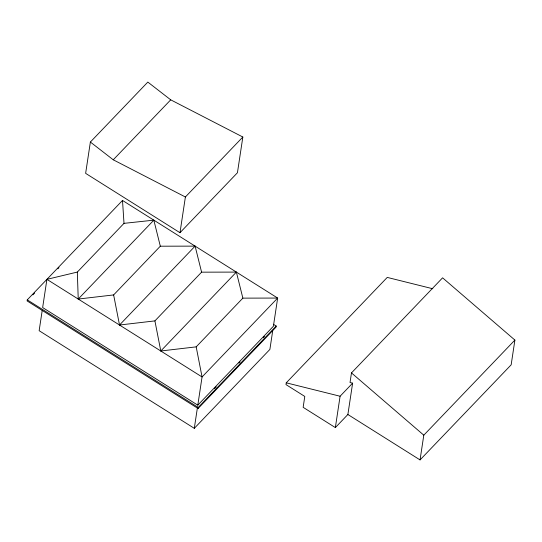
<?xml version="1.0" encoding="UTF-8"?>
<svg xmlns="http://www.w3.org/2000/svg" width="542" height="542" viewBox="0 0 542 542"><rect width="100%" height="100%" fill="white"/><g stroke="black" fill="none" stroke-linecap="round" stroke-linejoin="round"><path stroke-width="0.81" d="M77.323 272.07L78.238 299.055L113.637 294.923L160.317 246.197L153.833 220.154L124.003 223.351L77.323 272.07L46.917 279.347L42.649 307.551L197.803 405.165L273.392 326.27L277.66 298.066L122.506 200.445L27.263 299.862L27.1 300.925L198.074 408.499L276.047 327.117L276.21 326.047L273.358 324.258M42.242 310.254L39.146 330.701L194.3 428.322L269.889 349.421L272.734 330.606M90.372 142.051L85.636 173.352L179.985 232.714L237.437 172.749L242.843 137.024L170.716 99.836L147.824 82.086L90.372 142.051L113.258 159.802L185.391 196.99L179.985 232.714M194.3 428.322L197.518 407.056M197.803 405.165L202.064 376.961L196.184 346.86L242.863 298.134L277.66 298.066L202.064 376.961L46.917 279.347M198.074 408.499L198.237 407.435L276.21 326.047M432.801 288.757L387.245 277.409L286.251 382.821L285.98 384.603L304.794 396.439L303.147 407.327L335.356 427.591L347.883 414.508L352.625 383.153L350.03 382.51L351.48 372.916L442.59 277.829L514.9 340.078L511.16 364.82L420.05 459.914L347.883 414.508M335.356 427.591L340.091 396.236L352.625 383.153M420.05 459.914L423.797 435.172L514.9 340.078M113.258 159.802L170.716 99.836M32.899 294.875L34.634 293.059M57.825 268.852L58.983 267.646M78.238 299.055L153.833 220.154M185.391 196.99L242.843 137.024M119.518 325.024L195.106 246.129L201.59 272.165L154.91 320.891L119.518 325.024L113.637 294.923M154.91 320.891L160.791 350.992L236.38 272.098L242.863 298.134M214.503 388.634L216.244 386.812M238.927 363.147L240.086 361.934M263.344 337.652L264.51 336.44M160.791 350.992L196.184 346.86M160.317 246.197L195.106 246.129M201.59 272.165L236.38 272.098M286.251 382.821L340.091 396.236M27.263 299.862L198.237 407.435M351.48 372.916L423.797 435.172M122.506 200.445L124.003 223.351"/></g></svg>
